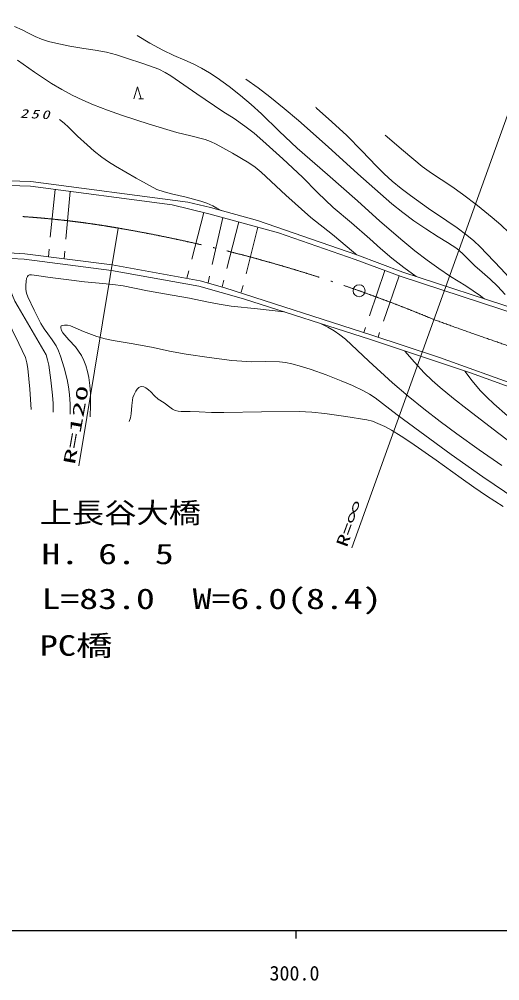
# Model space of a CAD drawing. Units: millimetres, scale not verified. Extents: x 73814 to 713814, y -8528 to 351472.
# Drawn here: x 367334 to 427262, y 170186 to 290230 of the extents above; entities that cross this region are included whole.
import ezdxf
from ezdxf.enums import TextEntityAlignment as Align

# ---------------------------------------------------------------- set-up
doc = ezdxf.new("R2010")
doc.units = ezdxf.units.MM
doc.header["$LTSCALE"] = 1000
doc.linetypes.add('DASHED', pattern=[7.5, 6, -1.5])
doc.linetypes.add('LONG_DASHED_DOTTED', pattern=[15.25, 12, -1.5, 0.25, -1.5])
for name, color, linetype, lineweight in [('M-TTL-BAND', 7, 'Continuous', 25), ('S-BGD', 7, 'Continuous', 13), ('S-BGD-HTXT', 6, 'Continuous', 13), ('S-BMK', 2, 'LONG_DASHED_DOTTED', 13)]:
    doc.layers.add(name, color=color, linetype=linetype, lineweight=lineweight)
doc.styles.add('ＭＳ ゴシック', font='')
doc.styles.get('ＭＳ ゴシック').set_extended_font_data('MS Gothic')

# ---------------------------------------------------------------- blocks, each defined once
blk = doc.blocks.new('BUHIN50')
at = {"color": 7, "linetype": 'Continuous', "lineweight": 13}
blk.add_line((146, -746), (746, -746), dxfattribs=at)
blk.add_lwpolyline([(-458, -746), (0, 750), (458, -746)], dxfattribs=at)
blk = doc.blocks.new('BUHIN52')
at = {"color": 2, "linetype": 'Continuous', "lineweight": 13}
for radius in [746, 22.5]:
    blk.add_circle((0, 0), radius, dxfattribs=at)

msp = doc.modelspace()

# ---------------------------------------------------------------- linework, layer by layer
at = {"layer": 'M-TTL-BAND'}
for p, q in [((73814, 176472), (612814, 176472)), ((401814, 176472), (401814, 175472))]:
    msp.add_line(p, q, dxfattribs=at)
at = {"layer": 'S-BGD'}
for p, q in [((361544, 270183), (368790, 269988)), ((368743, 269389), (360070, 269623)), ((386409, 267059), (368743, 269389)), ((368790, 269988), (388343, 267409)), ((390977, 265940), (386409, 267059)), ((388343, 267409), (391178, 266715)), ((391178, 266715), (397039, 265113)), ((399676, 263563), (390977, 265940)), ((397039, 265113), (409447, 260808)), ((409244, 260244), (399676, 263563)), ((367962, 260258), (360130, 260738)), ((362265, 261308), (368028, 260956)), ((368028, 260956), (378928, 259552)), ((409447, 260808), (415176, 258666)), ((378822, 258860), (367962, 260258)), ((378928, 259552), (389887, 257585)), ((414977, 258099), (409244, 260244)), ((389730, 256902), (378822, 258860)), ((434977, 251544), (414977, 258099)), ((415176, 258666), (435149, 252119)), ((395285, 255343), (389730, 256902)), ((389887, 257585), (392993, 256713)), ((392993, 256713), (411321, 250799)), ((411134, 250229), (395285, 255343)), ((423601, 246073), (411134, 250229)), ((411321, 250799), (419755, 247987)), ((419755, 247987), (435215, 242428)), ((435046, 241957), (423601, 246073))]:
    msp.add_line(p, q, dxfattribs=at)
at = {"layer": 'S-BGD', "linetype": 'DASHED'}
for p, q in [((371794, 268987), (370964, 260577)), ((373666, 268740), (372938, 260323)), ((390350, 266094), (388220, 257884)), ((392745, 265457), (390887, 257304)), ((394720, 264917), (392631, 256815)), ((397104, 264266), (395023, 256144)), ((412935, 258863), (410304, 251127)), ((414697, 258204), (412092, 250542))]:
    msp.add_line(p, q, dxfattribs=at)
at = {"layer": 'S-BGD'}
for points in [[(366758, 289311), (367679, 288896), (368552, 288437), (369314, 288058), (370114, 287728), (370992, 287461), (371900, 287248), (373633, 286885), (375372, 286582), (376795, 286376), (378215, 286110), (379465, 285768), (380702, 285366), (382744, 284700), (384750, 283983), (385513, 283598), (386258, 283154), (389487, 280906), (392738, 278716), (394127, 277831), (395480, 276896), (396617, 276002), (397718, 275059), (400200, 272820), (402645, 270533), (404547, 268602), (406489, 266717), (408789, 264796), (411050, 262828), (412403, 261599), (413795, 260416), (415293, 259252), (416823, 258126)], [(382040, 288181), (383630, 287250), (385255, 286369), (386606, 285722), (387982, 285130), (389030, 284664), (390061, 284139), (391058, 283549), (392035, 282901), (393498, 281825), (394930, 280697), (396261, 279576), (397559, 278404), (399768, 276245), (402016, 274131), (405779, 270858), (409517, 267540), (412314, 265028), (415158, 262556), (416659, 261331), (418197, 260154), (419651, 259115), (421139, 258126), (423017, 256927), (424860, 255678), (425105, 255505), (425349, 255332)], [(367107, 285116), (369227, 283625), (371351, 282204), (372635, 281447), (373947, 280743), (375264, 280112), (376605, 279535), (378333, 278877), (380089, 278273), (383526, 277146), (386978, 276079), (388750, 275674), (390507, 275211), (391198, 274961), (391874, 274652), (393928, 273507), (395947, 272313), (396742, 271747), (397502, 271131), (400591, 268277), (403710, 265477), (406389, 263339), (409026, 261158), (409212, 260994), (409406, 260822)], [(395611, 282737), (397119, 281669), (398599, 280548), (400393, 279099), (402150, 277604), (405865, 274282), (409573, 270931), (411675, 269039), (413816, 267193), (415162, 266112), (416545, 265078), (418038, 264043), (419566, 263056), (420754, 262350), (421911, 261592), (422615, 260977), (423290, 260306), (424165, 259451), (425078, 258644), (426055, 257790), (426997, 256887), (427945, 255861)], [(432807, 252887), (431371, 254665), (429882, 256411), (427387, 259123), (424838, 261804), (424029, 262559), (423173, 263276), (421945, 264201), (420678, 265080), (418387, 266621), (416127, 268213), (414963, 269097), (413829, 270033), (412836, 270933), (411877, 271882), (410048, 273813), (408171, 275707), (406318, 277440), (404415, 279136), (404348, 279196), (404273, 279262)], [(372356, 277714), (372927, 277260), (373470, 276750), (374616, 275615), (375785, 274542), (376686, 273748), (377625, 273001), (378458, 272416), (379332, 271876), (381912, 270398), (384507, 268980), (385393, 268674), (386311, 268421), (388167, 267995), (389996, 267513), (390734, 267249), (391458, 266925), (391997, 266646), (392528, 266346)], [(412963, 275776), (415249, 273797), (417578, 271863), (418735, 271029), (419936, 270237), (421295, 269340), (422619, 268394), (424478, 266962), (426301, 265482), (427379, 264546), (428424, 263559), (429470, 262472), (430480, 261335), (431983, 259512), (433444, 257645), (435248, 255327), (437102, 253043), (437140, 252997), (437178, 252950)], [(364224, 260487), (364202, 259400), (364241, 258323), (364324, 257593), (364469, 256863), (364752, 255866), (365098, 254871), (365740, 253154), (366436, 251466), (367298, 249736), (368099, 247991), (368286, 247313), (368415, 246616), (368637, 244064), (368818, 241527)], [(366005, 260378), (365930, 259454), (365915, 258527), (365967, 257819), (366081, 257106), (366249, 256424), (366477, 255752), (366801, 255022), (367185, 254309), (368957, 251325), (370673, 248316), (370877, 247695), (371026, 247044), (371282, 245174), (371476, 243312), (371546, 242250), (371568, 241182)], [(373699, 240916), (373679, 242156), (373600, 243397), (373476, 244322), (373290, 245248), (372922, 246705), (372491, 248165), (372240, 248818), (371936, 249443), (371449, 250206), (370904, 250949), (370440, 251591), (370031, 252261), (369188, 253903), (368393, 255582), (368249, 256041), (368170, 256492), (368146, 256981), (368184, 257534), (368243, 257848), (368351, 258114), (368455, 258238), (368600, 258314), (368881, 258331), (369204, 258285), (371195, 257975), (373198, 257724), (375469, 257454), (377744, 257243), (379023, 257117), (380296, 256930), (383344, 256325), (386405, 255778), (388580, 255390), (390745, 254942), (392256, 254644), (393775, 254406), (397058, 254084), (400338, 253702), (400368, 253697), (400407, 253690)], [(404995, 252210), (405826, 251796), (406625, 251331), (407328, 250845), (408004, 250303), (410930, 247548), (413891, 244841), (415823, 243186), (417802, 241569), (419834, 239998), (421911, 238468), (424695, 236464), (427513, 234510)], [(376187, 240604), (376225, 242069), (376202, 243548), (376132, 244521), (376002, 245489), (375843, 246255), (375626, 247002), (375384, 247632), (375083, 248245), (374741, 248805), (374346, 249336), (373525, 250194), (372759, 251084), (372606, 251380), (372512, 251690), (372518, 251826), (372582, 251936), (372749, 252014), (372969, 252043), (373364, 252033), (373724, 251965), (375353, 251264), (377015, 250615), (378029, 250342), (379058, 250126), (381543, 249724), (384018, 249262), (386077, 248801), (388155, 248396), (391000, 247984), (393855, 247631), (395099, 247523), (396347, 247475), (398071, 247503), (399785, 247469), (400554, 247376), (401315, 247223), (402532, 246885), (403746, 246485), (405622, 245818), (407481, 245093), (408879, 244500), (410252, 243853), (411006, 243428), (411729, 242952), (414485, 240825), (417282, 238742), (421190, 235898), (425135, 233102), (429274, 230324)], [(415428, 248797), (416616, 247428), (417853, 246094), (418823, 245146), (419836, 244240), (421498, 242874), (423207, 241546), (427166, 238511), (431136, 235479)], [(422891, 246310), (423840, 245086), (424840, 243896), (425654, 243034), (426518, 242205), (428245, 240702), (430018, 239238), (432417, 237315), (434854, 235438), (437757, 233210), (440704, 231024), (441594, 230494), (442525, 230011), (444010, 229311), (445509, 228630)], [(381024, 239998), (381193, 240480), (381305, 240975), (381378, 241989), (381511, 242985), (381657, 243390), (381866, 243790), (382043, 244058), (382257, 244273), (382417, 244350), (382595, 244369), (382855, 244316), (383120, 244198), (383458, 243970), (383746, 243704), (384184, 243225), (384667, 242790), (385407, 242326), (386126, 241802), (386449, 241565), (386800, 241381), (387155, 241290), (387532, 241258), (388667, 241266), (389777, 241215), (391294, 241136), (392831, 241117), (397532, 241211), (402235, 241244), (403843, 241156), (405446, 241007), (408064, 240650), (410677, 240233), (411375, 240035), (412066, 239777), (412919, 239382), (413756, 238928), (414983, 238172), (416175, 237367), (419339, 235176), (422465, 232939), (424020, 231801), (425610, 230713), (427706, 229387)]]:
    msp.add_lwpolyline(points, dxfattribs=at)
at = {"layer": 'S-BGD-HTXT'}
for p, q in [((432516, 290230), (408814, 224217)), ((379671, 264159), (374784, 234462))]:
    msp.add_line(p, q, dxfattribs=at)
at = {"layer": 'S-BMK'}
for centre, radius, start, end in [((360103, 151626), 114222, 80.13556, 87.31802), ((348930, 84577), 182194, 67.36316, 80.28596), ((568676, 660919), 434742, 249.86928, 255.29326)]:
    msp.add_arc(centre, radius, start, end, dxfattribs=at)

# ---------------------------------------------------------------- block references
at = {"layer": 'S-BGD'}
msp.add_blockref('BUHIN50', (382091, 281021), dxfattribs=at)
at = {"layer": 'S-BMK'}
msp.add_blockref('BUHIN52', (409722, 256333), dxfattribs=at)

# ---------------------------------------------------------------- texts
at = {"layer": 'M-TTL-BAND', "style": 'ＭＳ ゴシック'}
msp.add_text('300.0', height=1833, dxfattribs=at).set_placement((401659, 169666), align=Align.BOTTOM_CENTER)
at = {"layer": 'S-BGD', "style": 'ＭＳ ゴシック'}
for s, width, p in [('上長谷大橋', 1.15, (369876, 226561)), ('H. 6. 5', 1.35, (370109, 221427)), ('L=83.0  W=6.0(8.4)', 1.35, (370109, 215825)), ('PC橋', 1.3, (369876, 209990))]:
    msp.add_text(s, height=2566, dxfattribs=dict(at, width=width)).set_placement(p, align=Align.BOTTOM_LEFT)
at = {"layer": 'S-BGD', "insert": (367400, 277919), "char_height": 1100, "attachment_point": 7, "rotation": 357.1, "style": 'ＭＳ ゴシック'}
msp.add_mtext('\\T1.33;\\W1.35;\\Q15;250', dxfattribs=at)
at = {"layer": 'S-BGD-HTXT', "style": 'ＭＳ ゴシック'}
for s, rotation, width, p in [('R=120', 79.8, 2, (374686, 234473)), ('R=∞', 69.9, 1.5, (408601, 224071))]:
    msp.add_text(s, height=1466, rotation=rotation, dxfattribs=dict(at, width=width)).set_placement(p, align=Align.BOTTOM_LEFT)

doc.saveas('drawing.dxf')
